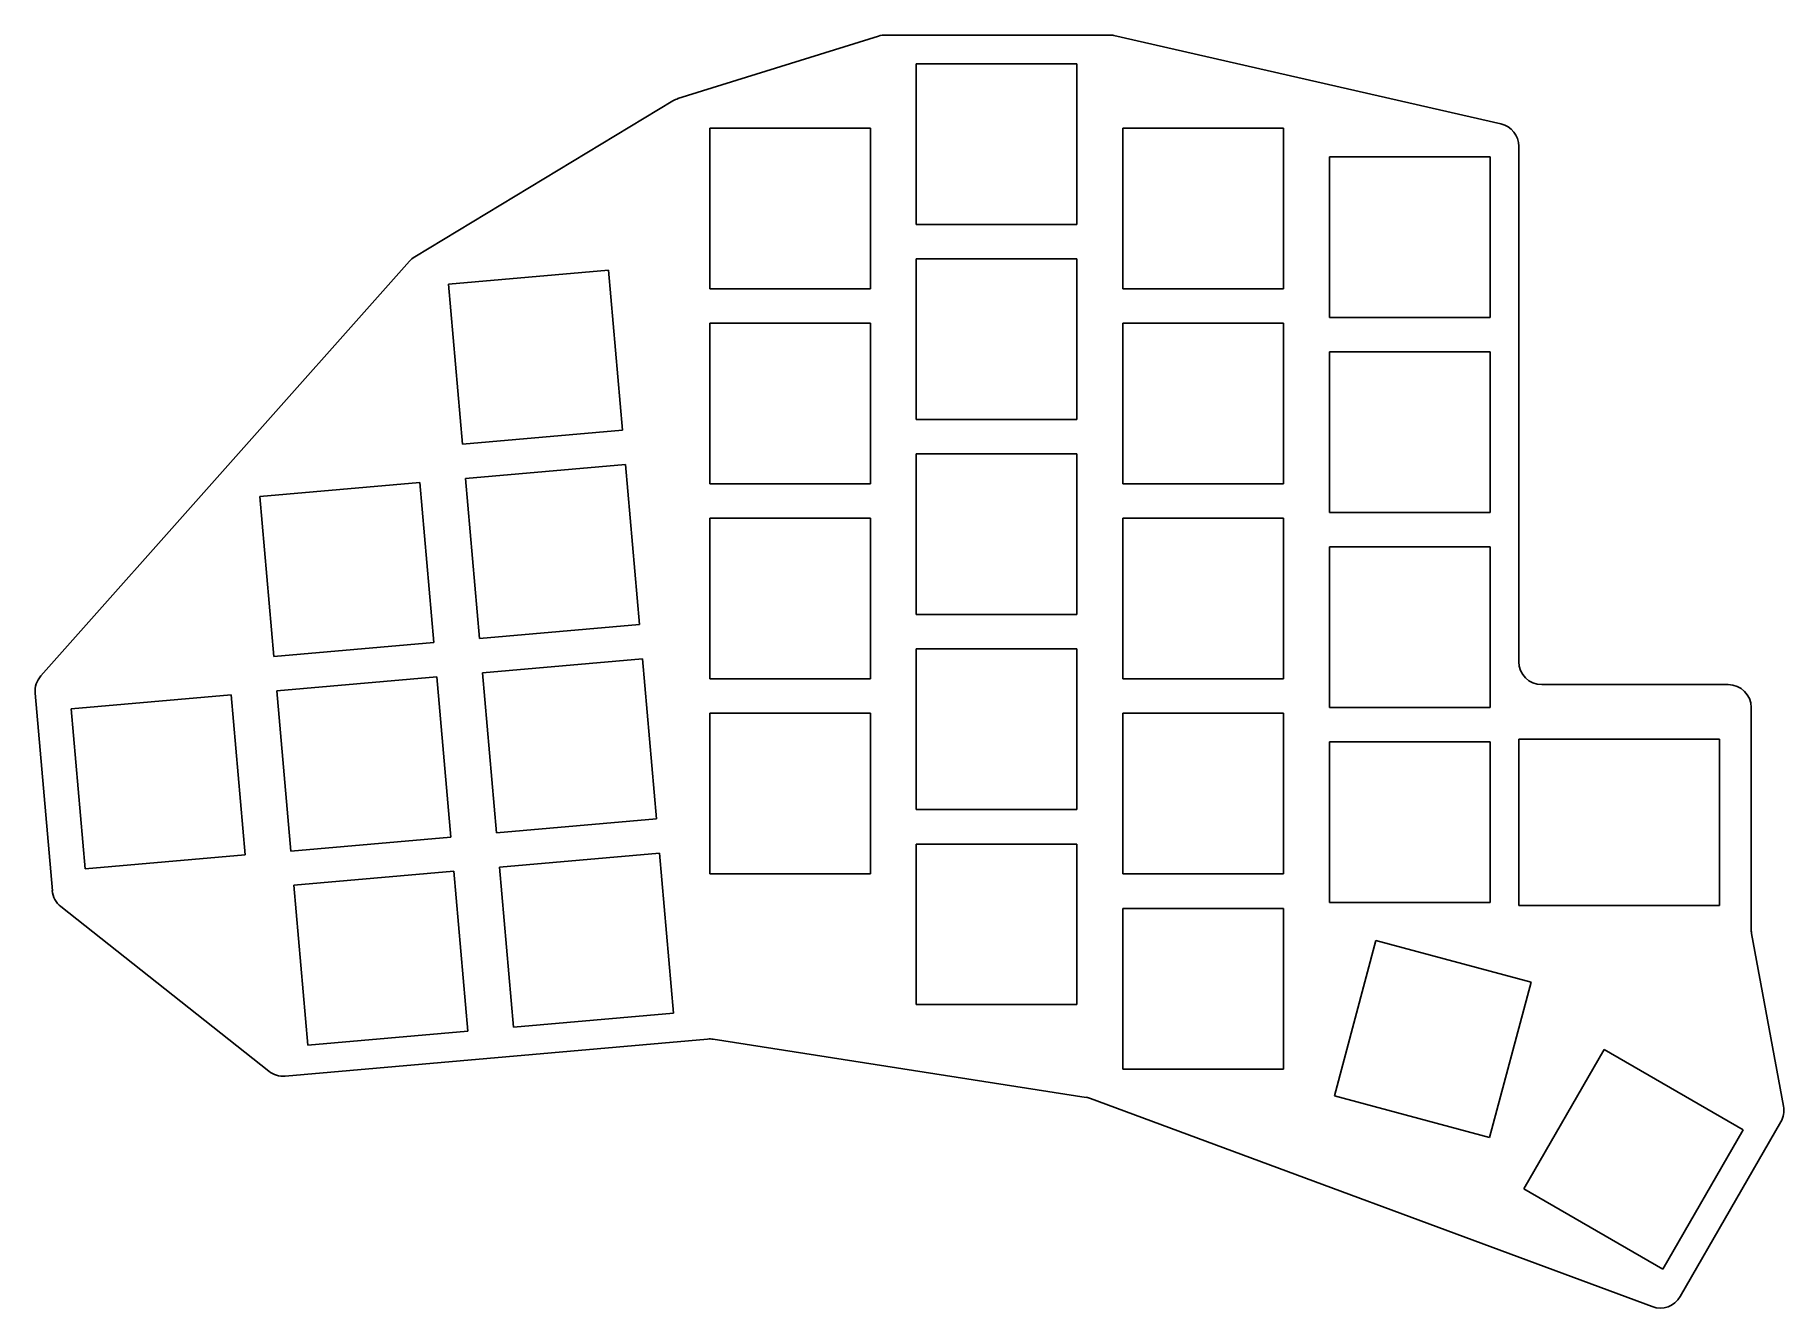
# Model space of a CAD drawing. Header units: millimetres. Extents: x 49 to 202, y -157 to -46.
import ezdxf

# ---------------------------------------------------------------- set-up
doc = ezdxf.new("R2010")
doc.units = ezdxf.units.MM

msp = doc.modelspace()

# ---------------------------------------------------------------- linework, layer by layer
for p, q in [((105.23, -51.65), (122.71, -46.2)), ((123.31, -46.11), (142.78, -46.11)), ((143.22, -46.16), (176.95, -53.86)), ((140, -48.61), (126, -48.61)), ((126, -48.61), (126, -62.61)), ((140, -62.61), (140, -48.61)), ((82.29, -65.44), (104.79, -51.84)), ((122, -54.22), (108, -54.22)), ((108, -54.22), (108, -68.22)), ((122, -68.22), (122, -54.22)), ((158, -54.22), (144, -54.22)), ((144, -54.22), (144, -68.22)), ((158, -68.22), (158, -54.22)), ((178.5, -55.81), (178.5, -100.72)), ((176, -56.72), (162, -56.72)), ((162, -56.72), (162, -70.72)), ((176, -70.72), (176, -56.72)), ((126, -62.61), (140, -62.61)), ((49.7, -101.96), (81.83, -65.83)), ((99.18, -66.61), (85.24, -67.83)), ((100.4, -80.56), (99.18, -66.61)), ((140, -65.61), (126, -65.61)), ((126, -65.61), (126, -79.61)), ((140, -79.61), (140, -65.61)), ((85.24, -67.83), (86.46, -81.78)), ((108, -68.22), (122, -68.22)), ((144, -68.22), (158, -68.22)), ((122, -71.22), (108, -71.22)), ((108, -71.22), (108, -85.22)), ((122, -85.22), (122, -71.22)), ((158, -71.22), (144, -71.22)), ((144, -71.22), (144, -85.22)), ((158, -85.22), (158, -71.22)), ((162, -70.72), (176, -70.72)), ((176, -73.72), (162, -73.72)), ((162, -73.72), (162, -87.72)), ((176, -87.72), (176, -73.72)), ((86.46, -81.78), (100.4, -80.56)), ((126, -79.61), (140, -79.61)), ((100.66, -83.54), (86.72, -84.76)), ((101.88, -97.49), (100.66, -83.54)), ((140, -82.61), (126, -82.61)), ((126, -82.61), (126, -96.61)), ((140, -96.61), (140, -82.61)), ((82.73, -85.11), (68.79, -86.33)), ((83.95, -99.06), (82.73, -85.11)), ((86.72, -84.76), (87.94, -98.71)), ((108, -85.22), (122, -85.22)), ((144, -85.22), (158, -85.22)), ((68.79, -86.33), (70.01, -100.28)), ((122, -88.22), (108, -88.22)), ((108, -88.22), (108, -102.22)), ((122, -102.22), (122, -88.22)), ((158, -88.22), (144, -88.22)), ((144, -88.22), (144, -102.22)), ((158, -102.22), (158, -88.22)), ((162, -87.72), (176, -87.72)), ((176, -90.72), (162, -90.72)), ((162, -90.72), (162, -104.72)), ((176, -104.72), (176, -90.72)), ((87.94, -98.71), (101.88, -97.49)), ((126, -96.61), (140, -96.61)), ((70.01, -100.28), (83.95, -99.06)), ((102.15, -100.48), (88.2, -101.7)), ((103.37, -114.43), (102.15, -100.48)), ((140, -99.61), (126, -99.61)), ((126, -99.61), (126, -113.61)), ((140, -113.61), (140, -99.61)), ((84.21, -102.05), (70.27, -103.27)), ((85.43, -116), (84.21, -102.05)), ((88.2, -101.7), (89.42, -115.65)), ((50.71, -120.68), (49.21, -103.47)), ((66.28, -103.62), (52.34, -104.84)), ((67.5, -117.56), (66.28, -103.62)), ((70.27, -103.27), (71.49, -117.22)), ((108, -102.22), (122, -102.22)), ((144, -102.22), (158, -102.22)), ((180.5, -102.72), (196.75, -102.72)), ((52.34, -104.84), (53.56, -118.78)), ((162, -104.72), (176, -104.72)), ((198.75, -104.72), (198.75, -124.03)), ((122, -105.22), (108, -105.22)), ((108, -105.22), (108, -119.22)), ((122, -119.22), (122, -105.22)), ((158, -105.22), (144, -105.22)), ((144, -105.22), (144, -119.22)), ((158, -119.22), (158, -105.22)), ((176, -107.72), (162, -107.72)), ((162, -107.72), (162, -121.72)), ((176, -121.72), (176, -107.72)), ((196, -107.47), (178.5, -107.47)), ((178.5, -107.47), (178.5, -121.97)), ((196, -121.97), (196, -107.47)), ((126, -113.61), (140, -113.61)), ((89.42, -115.65), (103.37, -114.43)), ((71.49, -117.22), (85.43, -116)), ((140, -116.61), (126, -116.61)), ((126, -116.61), (126, -130.61)), ((140, -130.61), (140, -116.61)), ((53.56, -118.78), (67.5, -117.56)), ((103.63, -117.42), (89.68, -118.64)), ((89.68, -118.64), (90.9, -132.58)), ((104.85, -131.36), (103.63, -117.42)), ((85.7, -118.98), (71.75, -120.2)), ((71.75, -120.2), (72.97, -134.15)), ((86.92, -132.93), (85.7, -118.98)), ((108, -119.22), (122, -119.22)), ((144, -119.22), (158, -119.22)), ((162, -121.72), (176, -121.72)), ((69.58, -136.41), (51.46, -122.07)), ((158, -122.22), (144, -122.22)), ((144, -122.22), (144, -136.22)), ((158, -136.22), (158, -122.22)), ((178.5, -121.97), (196, -121.97)), ((198.79, -124.4), (201.58, -139.46)), ((166.05, -125.03), (162.43, -138.56)), ((179.58, -128.66), (166.05, -125.03)), ((175.95, -142.18), (179.58, -128.66)), ((126, -130.61), (140, -130.61)), ((90.9, -132.58), (104.85, -131.36)), ((107.81, -133.61), (70.99, -136.83)), ((72.97, -134.15), (86.92, -132.93)), ((140.8, -138.69), (108.29, -133.63)), ((185.93, -134.53), (178.93, -146.66)), ((198.05, -141.53), (185.93, -134.53)), ((144, -136.22), (158, -136.22)), ((162.43, -138.56), (175.95, -142.18)), ((190.13, -156.92), (141.19, -138.79)), ((191.05, -153.66), (198.05, -141.53)), ((201.35, -140.83), (192.56, -156.05)), ((178.93, -146.66), (191.05, -153.66))]:
    msp.add_line(p, q)
for centre, start, end in [((123.31, -48.11), 90, 107.3105), ((142.78, -48.11), 77.1316, 90), ((105.83, -53.56), 107.3105, 121.1439), ((176.5, -55.81), 0, 77.1316), ((83.32, -67.16), 121.1439, 138.3634), ((51.2, -103.29), 138.3634, 185), ((180.5, -100.72), 180, 270), ((196.75, -104.72), 0, 90), ((52.7, -120.5), 185, 231.6366), ((200.75, -124.03), 180, 190.5082), ((107.99, -135.6), 81.1546, 95), ((70.82, -134.84), 231.6366, 275), ((140.5, -140.66), 69.67, 81.1546), ((199.61, -139.83), 330, 10.5082), ((190.83, -155.05), 249.67, 330)]:
    msp.add_arc(centre, 2, start, end)

doc.saveas('drawing.dxf')
